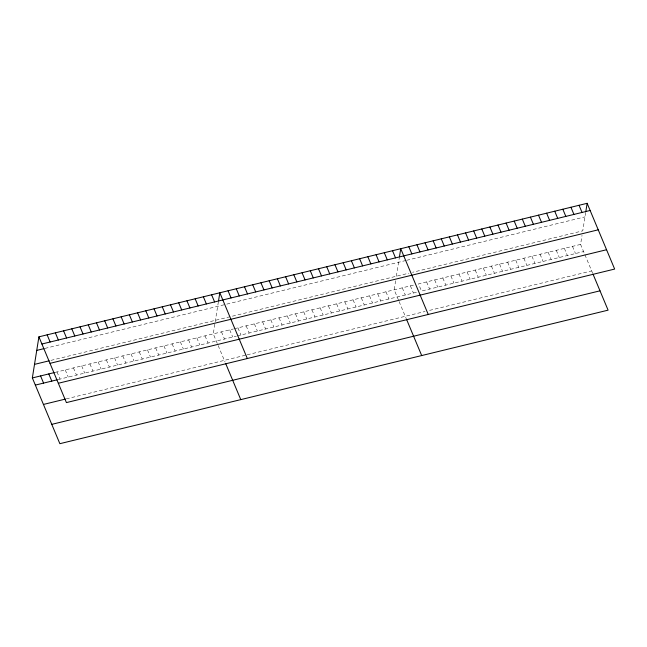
<?xml version="1.0" encoding="UTF-8"?>
<svg xmlns="http://www.w3.org/2000/svg" width="647" height="647" viewBox="0 0 647 647"><rect width="100%" height="100%" fill="white"/><g stroke="black" fill="none" stroke-linecap="round" stroke-linejoin="round"><path stroke-width="0.49" stroke-dasharray="3.23 2.43" d="M218.387 301.817L213.267 333.868L217.804 344.722M395.624 280.766L394.185 289.799L398.722 300.653M396.352 276.245L399.304 257.749M592.717 273.39L580.585 244.404L582.025 235.362M585.705 212.353L582.753 230.842L412.56 272.298M44.966 348.401L224.97 304.559M226.798 304.114L405.782 260.515M406.688 260.296L584.977 216.874M50.959 360.371L408.953 273.171M55.189 372.373L233.373 328.975M234.287 328.749L413.999 284.979M580.585 244.404L418.496 283.879L421.496 291.045L583.586 251.57M58.19 379.538L236.365 336.141M237.279 335.914L416.992 292.145M66.277 398.875L246.281 355.025M247.194 354.807L425.079 311.482M429.584 310.382L591.673 270.899M572.482 246.378L575.482 253.543M564.378 248.351L567.379 255.516M556.274 250.324L559.267 257.49M548.171 252.298L551.163 259.463M540.067 254.271L543.059 261.437M531.955 256.244L534.956 263.41M523.852 258.218L526.852 265.383M515.748 260.191L518.748 267.365M507.644 262.164L510.645 269.338M499.541 264.138L502.541 271.311M491.437 266.111L494.437 273.285M483.333 268.084L486.334 275.258M475.23 270.066L478.23 277.231M467.126 272.039L470.126 279.205M459.022 274.013L462.023 281.178M450.919 275.986L453.911 283.151M442.815 277.959L445.807 285.125M434.703 279.933L437.704 287.098M426.599 281.906L429.6 289.072M410.392 285.853L413.393 293.026M402.288 287.826L405.289 295M399.11 301.575L406.316 318.793M385.96 291.805L388.96 298.971M377.735 293.811L380.735 300.976M369.518 295.808L372.51 302.982M361.293 297.814L364.293 304.98M353.068 299.82L356.068 306.985M344.843 301.817L347.843 308.991M336.618 303.823L339.618 310.989M328.393 305.829L331.393 312.994M320.176 307.826L323.168 315M311.951 309.832L314.952 316.998M303.726 311.838L306.727 319.003M295.501 313.835L298.502 321.009M287.276 315.841L290.277 323.007M279.059 317.847L282.052 325.012M270.834 319.844L273.835 327.018M262.609 321.85L265.61 329.016M254.384 323.856L257.385 331.021M246.159 325.853L249.16 333.027M237.934 327.859L240.935 335.025M229.717 329.865L232.71 337.03M221.492 331.862L224.493 339.036M218.193 345.644L225.051 362.029M205.042 335.874L208.043 343.039M196.817 337.871L199.818 345.045M188.6 339.877L191.593 347.043M180.376 341.883L183.376 349.048M172.151 343.88L175.151 351.054M163.926 345.886L166.926 353.052M155.701 347.892L158.701 355.057M147.476 349.89L150.476 357.063M139.259 351.895L142.251 359.061M131.034 353.901L134.034 361.066M122.809 355.899L125.809 363.072M114.584 357.904L117.584 365.07M106.359 359.91L109.359 367.075M98.142 361.908L101.134 369.081M89.917 363.913L92.917 371.079M81.692 365.919L84.692 373.084M73.467 367.917L76.467 375.09M65.242 369.922L68.242 377.088M57.017 371.928L60.017 379.093"/><path stroke-width="0.97" d="M593.056 274.223L608.091 310.156L59.856 443.688L32.35 377.937L38.909 336.844L587.144 203.312L614.65 269.063L66.415 402.596L38.909 336.844M218.524 300.912L219.826 292.776L247.332 358.535M399.442 256.851L400.744 248.715L428.249 314.466M585.842 211.448L587.144 203.312M41.909 344.01L590.145 210.477M36.742 350.407L44.053 348.62M34.517 364.374L49.132 360.816M49.997 363.347L598.232 229.814M32.35 377.937L54.283 372.591M35.35 385.102L57.276 379.765M58.327 383.267L606.562 249.734M43.438 404.44L65.363 399.094M51.768 424.359L600.004 290.818M579.041 205.285L582.041 212.451M570.937 207.258L573.938 214.424M562.833 209.232L565.834 216.405M554.73 211.205L557.722 218.379M546.626 213.178L549.618 220.352M538.514 215.152L541.515 222.325M530.411 217.125L533.411 224.299M522.307 219.107L525.307 226.272M514.203 221.08L517.204 228.245M506.1 223.053L509.1 230.219M497.996 225.027L500.996 232.192M489.892 227L492.893 234.165M481.789 228.973L484.789 236.139M473.685 230.947L476.685 238.112M465.581 232.92L468.582 240.086M457.478 234.893L460.47 242.067M449.374 236.867L452.366 244.04M441.262 238.84L444.263 246.014M433.158 240.813L436.159 247.987M425.055 242.787L428.055 249.96M416.951 244.768L419.952 251.934M408.847 246.742L411.848 253.907M392.519 250.712L395.519 257.886M384.294 252.718L387.294 259.884M406.664 319.626L421.69 355.559M376.077 254.724L379.069 261.889M367.852 256.722L370.852 263.895M359.627 258.727L362.627 265.893M351.402 260.733L354.402 267.898M343.177 262.731L346.177 269.904M334.96 264.736L337.952 271.902M326.735 266.742L329.727 273.907M318.51 268.74L321.51 275.913M310.285 270.745L313.285 277.911M302.06 272.751L305.06 279.916M293.835 274.749L296.836 281.922M285.618 276.754L288.611 283.92M277.393 278.76L280.394 285.925M269.168 280.758L272.169 287.931M260.943 282.763L263.944 289.929M252.718 284.769L255.719 291.934M244.493 286.767L247.494 293.94M236.276 288.772L239.269 295.938M228.051 290.778L231.052 297.943M211.601 294.781L214.602 301.947M203.376 296.787L206.377 303.953M225.746 363.687L240.773 399.62M195.159 298.785L198.152 305.958M186.934 300.79L189.935 307.956M178.709 302.796L181.71 309.962M170.484 304.794L173.485 311.967M162.26 306.799L165.26 313.965M154.035 308.805L157.035 315.971M145.818 310.803L148.81 317.976M137.593 312.808L140.593 319.974M129.368 314.814L132.368 321.98M121.143 316.812L124.143 323.985M112.918 318.817L115.918 325.983M104.701 320.823L107.693 327.989M96.476 322.821L99.476 329.994M88.251 324.826L91.251 331.992M80.026 326.832L83.026 333.998M71.801 328.83L74.801 336.003M63.576 330.835L66.576 338.001M55.359 332.841L58.351 340.007M47.134 334.839L50.134 342.012M48.8 373.926L51.792 381.099M40.575 375.931L43.575 383.097"/></g></svg>
